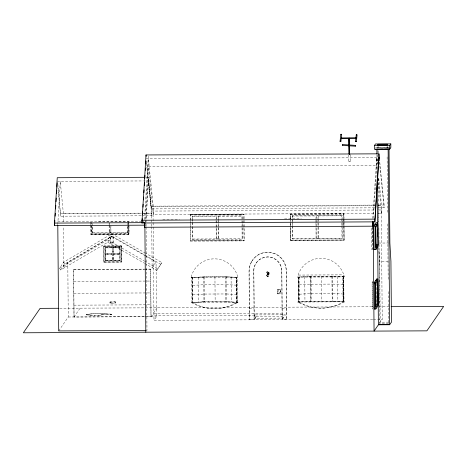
<?xml version="1.0" encoding="UTF-8"?>
<svg xmlns="http://www.w3.org/2000/svg" width="467" height="467" viewBox="0 0 467 467"><rect width="100%" height="100%" fill="white"/><g stroke="black" fill="none" stroke-linecap="round" stroke-linejoin="round"><path stroke-width="0.35" stroke-dasharray="2.33 1.75" d="M141.046 215.801L60.675 216.186L57.803 183.473M374.604 207.827L151.145 208.895L151.209 206.157L146.527 160M141.77 215.795L151.903 215.748L148.477 177.279L145.581 177.297M378.247 207.809L384.067 207.78L384.131 205.036L379.671 161.045M57.791 224.598L60.255 181.336L63.378 213.507L63.459 222.245M145.675 222.648L148.477 177.279M146.078 226.361L146.031 221.265L148.524 180.91L144.145 180.933M144.513 219.578L148.313 156.06M145.091 219.35L148.5 166.48L148.43 158.786L153.299 206.77L153.369 214.47L374.33 213.407M372.771 218.486L376.688 157.688L377.248 163.205M373.349 218.258L376.758 165.388L376.688 157.688M251.567 261.584L249.746 266.091L249.15 270.918L249.436 319.837L249.01 271.117C249.133 266.137 251.018 261.304 254.503 257.708A18.692 18.616 34.5 0 1 280.9 257.58L283.901 261.427L285.81 265.916L286.487 270.737L286.773 319.656L286.347 270.936L285.67 266.114L283.767 261.631L280.766 257.784A18.692 18.616 34.5 0 0 254.363 257.912L251.433 261.783M268.904 272.681C267.772 276.423 265.624 270.358 268.735 272.29M268 274.824L268.648 273.02L268.07 272.757L267.025 273.032L267.819 274.806M268.887 272.821L268.221 273.259L267.048 273.107M144.624 263.388L156.772 270.364L161.897 262.6L146.229 253.604M156.772 270.364L161.897 262.6M160.905 264.334L111.899 236.197L107.766 242.227L60.692 269.984L59.607 268.157L63.74 262.127L111.759 233.815L145.605 253.248M60.692 269.984L64.825 263.954L111.899 236.197M145.43 255.869L111.695 236.5L67.785 262.39L63.856 268.116L63.494 226.612M128.997 225.964L129.067 233.815L128.629 234.452L90.907 234.632L91.345 233.996L91.252 223.29M109.231 225.234L109.19 233.068L92.443 233.144L92.624 225.106M144.455 316.708L74.008 317.046L73.593 269.541L145.541 269.12M127.725 222.847L127.561 232.98L110.883 233.056L110.93 225.923M59.607 268.157L107.62 239.845L111.759 233.815M112.921 237.207L113.131 236.903L113.183 242.928L110.381 243.243L110.527 236.203M103.779 246.354L104.048 245.963L121.537 245.881L121.408 262.18L103.919 262.261L103.779 246.354L121.268 246.272L121.537 245.881M110.329 237.306L110.539 237.002L110.381 243.243M112.973 243.225L113.125 236.191M105.344 247.889L105.612 247.498L120.095 247.428L119.937 260.697L105.46 260.767L105.344 247.889L119.826 247.819L120.095 247.428M103.919 262.261L104.048 245.963M105.46 260.767L105.612 247.498M58.719 330.91L68.264 317L67.785 262.39M112.208 253.499L112.284 247.469L112.208 253.499L105.536 253.528L112.337 253.312M112.22 254.608L105.548 254.638L112.22 254.608L112.273 260.528L112.343 254.422M113.347 253.493L113.423 247.463L113.347 253.493L120.147 253.277L113.475 253.307M113.358 254.603L120.153 254.387L113.358 254.603L113.411 260.522L113.487 254.416M74.008 317.046L80.096 308.167M109.996 302.038L115.372 301.851L115.267 303.118L110.008 303.147L109.996 302.038L115.372 301.851M110.008 303.147L110.107 301.875M145.179 316.708L150.987 316.679L150.625 269.097L146.27 269.115M146.054 256.225L156.048 261.964L152.119 267.69L151.763 226.915M190.308 220.033L190.571 214.493L244.072 214.236L244.229 240.534L190.734 240.791L190.571 214.493M192.351 218.673L192.643 216.075L242.233 215.836L242.274 220.138M190.495 241.135L190.799 240.686L244.299 240.429L243.99 240.879L190.495 241.135L190.343 223.67M242.303 223.722L242.437 238.777L242.128 239.227L218.264 239.338L218.305 216.052L216.291 216.063L216.25 239.349L192.538 239.46L192.842 239.016L192.643 216.075M216.081 219.992L216.291 216.063M218.095 219.986L218.305 216.052M150.987 316.679L151.67 315.692L236.991 315.278A20.32 1.524 -0.5 0 1 256.231 316.714L254.106 319.813L253.815 270.895A14.022 13.963 34.5 0 1 267.696 256.844A14.022 13.963 34.5 0 1 281.817 270.761L282.243 319.481L286.913 319.457M157.081 307.794L152.919 313.865L262.372 313.339A24.191 1.815 -0.5 0 1 285.284 315.05L282.109 319.679L281.817 270.761M372.759 319.247L153.976 320.298L156.527 316.579L156.048 261.964M242.023 227.038L241.929 216.285L242.233 215.836M243.873 227.055L243.762 214.68L244.072 214.236M202.754 277.579L203.238 276.878L226.641 276.768L237.866 277.41L191.056 277.632L203.238 276.878M203.729 276.931L203.945 301.834L192.328 302.534L191.925 302.505L191.785 277.602L192.2 277.567L192.328 302.534L199.427 305.926L203.151 307.123A43.069 42.888 34.5 0 0 226.279 307.012L229.986 305.78L237.452 302.289L237.148 277.386L236.244 277.38L236.547 302.277L237.026 302.318L236.804 277.416L226.075 276.826L203.729 276.931L191.056 277.632A24.027 23.928 34.5 0 1 237.866 277.41M204.476 276.925L204.733 301.775M202.976 302.482L203.454 301.781L226.857 301.67L238.082 302.312A47.109 46.91 34.5 0 1 191.272 302.54L203.454 301.781M203.986 301.781L226.291 301.729L237.026 302.318L236.67 277.345L236.244 277.38M225.403 276.826L225.66 301.676M226.075 276.826L226.332 301.67M226.162 277.468L226.641 276.768M226.378 302.371L226.857 301.67M290.165 218.825L290.433 214.014L343.934 213.758L343.969 218.124M292.243 221.06L292.505 215.596L342.095 215.357L342.136 219.659M344.004 221.761L344.161 239.95L343.852 240.4L290.357 240.657L290.667 240.207L290.556 227.838M342.165 223.244L342.299 238.298L341.99 238.748L318.126 238.859L318.167 215.573L316.153 215.585L316.112 238.87L292.4 238.981L292.704 238.538L292.599 226.349M315.943 219.513L316.153 215.585M317.957 219.502L318.167 215.573M255.151 314.916L254.077 316.486L282.08 316.352L283.154 314.781L255.151 314.916L255.18 318.243L283.183 318.109L283.154 314.781M277.62 289.668L280.41 289.587L280.398 293.871L277.655 293.883L277.62 289.668L280.41 289.587M277.655 293.883L277.667 289.598M341.873 225.123L341.791 215.807L342.095 215.357M343.724 225.117L343.624 214.201L343.934 213.758M309.306 277.065L309.784 276.365L333.193 276.254L344.413 276.896L343.216 276.943L343.572 301.81L340.128 303.696L332.831 306.504A43.069 42.888 34.5 0 1 309.679 306.615L305.973 305.412L298.471 301.991L298.331 277.094L299.154 277.089L299.294 301.986L298.88 302.021L298.664 277.118L310.275 276.417L332.627 276.312L343.356 276.902L343.572 301.81L332.843 301.215L310.497 301.326L298.88 302.021L298.752 277.059M311.022 276.417L311.279 301.268M309.522 301.974L310.006 301.273L333.409 301.157L344.634 301.805L297.823 302.026L310.006 301.273M331.949 276.318L332.206 301.162M332.627 276.312L332.878 301.162M332.714 276.954L333.193 276.254M373.314 224.516L374.435 222.876M332.93 301.857L333.409 301.157M372.549 248.526L371.802 249.617L371.604 226.863M373.442 307.409L372.322 309.049L372.088 282.354L372.835 281.262M373.156 282.337L372.181 283.755L372.386 307.216L373.04 306.264M378.749 281.753L379.823 280.182M378.93 302.75L380.01 301.18M379.373 323.368L382.234 319.2L381.282 209.975L378.363 209.992M268.642 273.148C267.935 273.248 266.675 271.041 266.879 273.072M268.893 272.88C268.414 270.79 267.813 273.779 266.885 273.078M278.373 289.861C276.125 296.236 284.251 289.908 278.746 289.703M279.5 292.564L279.867 292.406M348.633 161.775L350.32 161.751L348.633 161.775L348.551 154.419M87.691 314.449L88.514 314.355A7.431 0.555 -0.5 0 0 89.752 314.122L89.938 314.046A8.908 0.665 -0.5 0 1 105.028 313.672L106.079 313.707M101.176 315.009L101.491 314.846M88.514 314.355L86.097 314.805L86.588 314.56M110.13 314.554L111.572 314.215L102.991 314.834L108.554 314.595M100.323 315.196L101.176 314.933M100.323 315.126L96.517 315.488L91.97 315.067M101.602 314.904L102.787 314.764M192.188 277.632L192.602 277.596L192.748 302.499L191.925 302.505M299.154 277.089L298.331 277.094M298.471 301.991L299.294 301.986M99.208 315.272L93.814 315.324M236.722 277.421L237.148 277.386M342.79 276.867L343.222 276.838L343.525 301.735L344.004 301.775L343.7 276.878L342.79 276.867L343.093 301.77L344.004 301.775M343.268 276.908L343.7 276.878M343.093 301.77L343.525 301.735M309.784 276.365L297.602 277.124L298.781 277.159M192.673 285.372L203.793 284.712M299.224 284.858L310.345 284.205M192.754 294.724L203.875 294.064M299.306 294.21L310.427 293.55M102.396 314.776L101.281 314.886M102.588 314.846L102.991 314.758M375.503 147.566L388.754 147.508M388.503 147.59L376.63 147.648L376.636 148.109L389.904 148.051M146.06 158.798L378.988 157.677M57.295 181.348L143.451 180.939M151.209 206.157L374.668 205.083M378.311 205.066L384.131 205.036M153.299 206.77L374.995 205.708M377.914 205.696L381.557 205.678L381.627 213.372L377.978 213.39M373.985 210.01L153.024 211.072L153.158 226.361M63.378 213.507L141.431 213.133M142.161 213.127L151.647 213.08L151.757 226.186M60.739 213.664L142.552 213.273M143.276 213.267L151.968 213.226M190.501 214.592L244.002 214.335M190.267 214.937L243.762 214.68M290.13 214.458L343.624 214.201M192.334 216.525L216.052 216.408M218.066 216.402L241.929 216.285M292.196 216.046L315.914 215.929M317.928 215.917L341.791 215.807M162.744 219.49L179.515 219.408M284.531 218.906L301.303 218.825M57.768 221.685L140.923 221.288M141.653 221.282L146.031 221.265M98.496 221.825L128.962 221.679M92.694 232.782L127.812 232.613M109.296 232.91L110.994 232.905M91.345 233.996L129.067 233.815M110.323 236.506L112.915 236.495M192.842 239.016L242.437 238.777M292.704 238.538L342.299 238.298M216.49 239.005L218.503 238.993M316.352 238.52L318.366 238.514M290.667 240.207L344.161 239.95M110.586 242.939L113.183 242.928M378.603 243.056L388.462 243.009M103.919 246.15L121.414 246.062M105.729 260.376L120.206 260.306M104.188 261.87L121.677 261.789M378.848 247.294L379.659 261.432L388.112 261.392M73.593 269.541L144.04 269.202M144.764 269.196L150.572 269.167M73.698 281.414L150.678 281.046M372.088 282.354L373.238 282.348M204.54 284.712L225.468 284.607M311.092 284.199L332.019 284.099M73.798 293.294L150.783 292.926M204.622 294.058L225.549 293.959M311.174 293.55L332.101 293.451M277.702 293.819L280.445 293.801M110.119 302.984L115.378 302.96M191.272 302.54L238.082 302.312M73.903 305.167L150.888 304.799M59.741 308.261L372.917 306.761M378.755 306.731L388.964 306.685M249.337 308.489L254.007 308.465M282.01 308.331L286.674 308.308M68.264 317L145.955 316.626M146.685 316.626L156.527 316.579M249.576 319.638L254.241 319.615L253.815 270.895M373.483 319.241L382.234 319.2M388.643 322.137L380.191 322.177L379.659 261.432M388.602 323.351L379.7 323.392L378.854 226.553M91.123 315.114L86.261 314.875M91.316 315.038L92.694 315.266M89.752 314.122L89.938 313.97A8.908 0.665 -0.5 0 1 105.022 313.602L106.313 313.801A5.166 0.385 -0.5 0 0 107.638 313.882L111.572 314.285M88.456 315.108L86.097 314.729M91.83 315.132L90.329 315.12L90.802 315.038M332.691 284.094L342.883 284.648M226.145 284.607L236.337 285.162M332.942 293.445L343 293.988M226.39 293.953L236.448 294.496M191.785 277.602L192.602 277.596M192.34 302.47L192.748 302.499M237.452 302.289L236.547 302.277L236.32 277.416M107.62 239.845L143.97 260.714M144.601 261.076L157.764 268.63M107.766 242.227L143.999 263.032M111.572 314.215L107.638 313.882M63.74 262.127L64.825 263.954M379.42 161.973L384.067 207.78M378.766 178.172L381.557 205.678M377.027 168.056L376.758 165.388L148.5 166.48L153.369 214.47M378.107 178.709L381.627 213.372M146.498 163.094L151.145 208.895M376.945 158.652L377.418 163.608M148.524 180.91L151.903 215.748M57.785 186.432L60.675 216.186M378.86 251.205L379.694 264.871M387.744 146.41L387.762 148.594M387.02 146.72L387.038 148.179M387.114 156.918L387.61 213.711M387.698 223.903L388.194 280.696M388.287 291.618L388.567 323.654M378.153 146.457L378.165 147.916M378.194 150.829L378.212 153.013M378.433 178.493L378.813 222.181M377.797 150.356L377.821 153.264M378.27 204.715L378.422 222.228M377.435 146.766L377.447 148.226M377.505 154.775L377.581 163.514M376.91 154.431L377.073 173.14M376.671 283.399L376.846 303.597M372.287 227.371L372.433 244.434M372.199 226.863L372.397 249.612M350.256 154.414L350.32 161.751M343.975 218.848L343.998 221.031M343.916 219.677L343.864 213.857L290.369 214.114L290.48 227.213M343.922 220.406L343.94 222.59M343.946 223.314L344.091 240.05L290.597 240.307L290.486 227.937M343.73 225.847L343.852 240.4M343.432 301.81L343.198 274.853L298.763 275.063L298.997 302.021M342.142 220.377L342.159 222.525M341.879 225.841L341.99 238.748M337.641 276.587L337.857 301.495M321.489 276.365L321.705 301.273M317.963 220.22L317.986 222.374M317.992 223.092L318.021 226.676M318.027 227.388L318.126 238.859M315.949 220.231L315.966 222.38M315.978 223.098L316.007 226.682M316.013 227.4L316.112 238.87M304.741 276.75L304.957 301.659M292.505 215.596L292.593 225.631M292.249 221.778L292.4 238.981M290.433 214.014L290.55 227.108M290.205 223.191L290.357 240.657M280.363 289.651L280.398 293.871M243.879 227.779L243.99 240.879M242.28 220.856L242.297 223.004M242.029 227.756L242.128 239.227M231.089 277.1L231.305 302.003M218.101 220.698L218.159 227.155M218.165 227.867L218.264 239.338M216.087 220.71L216.145 227.16M216.151 227.878L216.25 239.349M214.937 276.878L215.159 301.781M198.189 277.264L198.405 302.167M192.363 219.391L192.381 221.539M192.386 222.257L192.416 225.841M192.422 226.559L192.538 239.46M192.112 277.632L192.34 302.534M190.314 220.763L190.338 222.946M153.164 227.09L153.976 320.298M150.625 269.097L151.039 316.603M146.083 227.09L146.982 330.484M128.822 221.883L128.839 224.026M128.845 224.744L128.927 234.02L91.205 234.2L91.1 222.064M128.711 222.041L128.816 234.177L91.1 234.358L90.989 222.222M128.536 223.746L128.629 234.452M127.497 225.999L127.561 232.98M121.268 246.272L121.408 262.18M119.826 247.819L119.937 260.697M115.261 302.009L115.267 303.118M110.831 226.781L110.883 233.056M109.214 223.144L109.225 224.539M109.103 223.296L109.12 224.691M109.126 225.392L109.19 233.068M92.355 223.378L92.443 233.144M90.802 222.496L90.82 224.639M90.826 225.351L90.907 234.632M73.64 269.465L74.055 316.976M253.68 271.094A14.022 13.963 34.5 0 1 267.556 257.048A14.022 13.963 34.5 0 1 281.683 270.959M344.634 301.805A47.109 46.91 34.5 0 1 297.823 302.026M266.663 275.302C268.677 280.311 270.335 271.368 266.663 275.302M266.978 275.367C268.286 278.554 269.348 272.868 266.978 275.367M268.998 274.287L268.969 274.327A1.599 1.594 34.5 0 1 266.301 273.662A1.599 1.594 34.5 0 1 268.181 271.642A1.599 1.594 34.5 0 1 268.998 274.287M310.316 276.365L310.497 301.326L310.316 276.365M121.449 246.016L103.954 246.097L104.059 262.057L121.583 261.923L121.449 246.016M119.966 247.615L105.489 247.685L105.6 260.557L120.077 260.487L119.966 247.615M344.413 276.896L297.602 277.124A24.027 23.928 34.5 0 1 344.413 276.896M266.861 275.863A1.022 1.022 34.5 0 0 268.607 276.19A1.022 1.022 34.5 0 0 268.011 274.52A1.022 1.022 34.5 0 0 266.861 275.863"/><path stroke-width="0.7" d="M356.508 138.53L356.508 137.753L341.249 137.952L341.266 138.641L355.796 138.576M145.068 225.164L54.563 225.596L54.446 223.086L57.248 177.717L144.858 177.297M54.563 225.596L54.878 220.517M55.147 216.168L55.322 213.267M55.591 208.912L55.818 205.287M56.04 201.662L56.262 198.031M56.53 193.682L56.758 190.051M56.98 186.426L57.202 182.801M379.28 160.543L378.988 157.677L374.849 221.866L141.921 222.987L146.013 154.951L378.941 153.83L379.379 158.161M141.921 222.987L142.201 218.655M142.482 214.33L142.668 211.446M142.949 207.12L143.13 204.231M143.41 199.905L143.597 197.021M143.877 192.696L144.064 189.806M144.338 185.481L144.525 182.597M144.805 178.271L144.992 175.382M145.319 170.338L145.459 168.173M145.733 163.847L145.92 160.957M378.556 324.559L374.067 331.103L373.115 221.878L372.835 226.18L144.583 227.277L144.858 222.975L145.809 332.195M374.849 221.866L378.941 153.83M340.104 141.285L340.817 134.373L341.214 134.216L341.657 134.426L340.922 141.291L340.093 141.186L340.922 141.291M355.527 141.618L356.263 134.753L356.66 134.595L357.103 134.805L356.368 141.67L355.527 141.618L356.368 141.67M341.657 134.426L340.817 134.373M374.33 145.64L375.474 143.976L390.815 143.9L390.844 147.496L389.706 149.16L374.365 149.23L374.33 145.64L389.671 145.564L390.815 143.9M378.136 144.274L377.424 145.313L387.009 145.266L387.721 144.227L378.136 144.274L378.147 145.727M375.62 149.125L375.62 149.592L388.888 149.528L389.904 148.051M376.139 222.87L373.898 226.145L374.102 249.606M373.787 249.606L375.877 249.594L375.672 226.133L377.92 222.864L375.83 222.87M375.871 246.366L375.702 242.291M378.019 244.953L375.947 247.971L375.766 227.353L377.838 224.335L378.019 244.953L375.929 244.965M375.877 249.594L378.124 246.325L377.92 222.864M376.63 279.068L374.388 282.342L374.622 309.037M374.411 309.037L375.807 309.031L375.573 282.337L377.815 279.062L376.425 279.068M375.666 283.738L377.739 280.725L377.943 304.18L375.871 307.198L375.666 283.738L374.271 283.743M375.807 309.031L378.048 305.757L377.815 279.062M377.71 246.097L378.393 324.793L389.659 324.74L391.457 322.119L390.926 261.38L389.869 243.003L389.046 148.845M342.69 144.577L342.696 145.418L355.352 146.2L355.638 145.757L355.346 145.36L342.69 144.577L342.696 145.418M355.346 145.36L355.352 146.2M349.614 138.232L348.884 138.232M349.555 153.678L349.112 153.707L348.983 138.436L349.538 138.442L349.649 154.425M379.111 149.107L388.883 149.061L388.888 149.528M141.805 220.261L374.727 219.14M54.446 223.086L144.951 222.648M374.709 224.51L376.799 224.499M373.582 226.145L375.672 226.133M375.299 280.708L376.694 280.696M374.178 282.342L375.573 282.337M375.853 304.192L377.943 304.18M58.287 308.273L40.109 308.36L23.35 332.784L426.891 330.846L443.65 306.422L391.148 306.673M146.253 330.49L58.719 330.91L57.797 225.327M356.595 134.951L356.263 134.753M146.013 154.951L146.159 156.392M389.671 145.564L389.706 149.16M389.659 324.74L388.13 149.446L376.863 149.498L376.904 153.725M377.132 179.678L377.511 223.249M377.569 230.068L377.628 236.623M375.462 283.037L375.503 288.011M372.794 221.282L372.835 226.18M349.456 138.454L349.596 154.431M349.322 138.46L349.456 153.719M349.246 138.46L349.38 153.719M349.106 138.46L349.304 153.719M349.065 138.425L349.182 153.713M144.536 222.38L144.583 227.277M388.573 324.384L378.988 324.664L388.573 324.384"/></g></svg>
